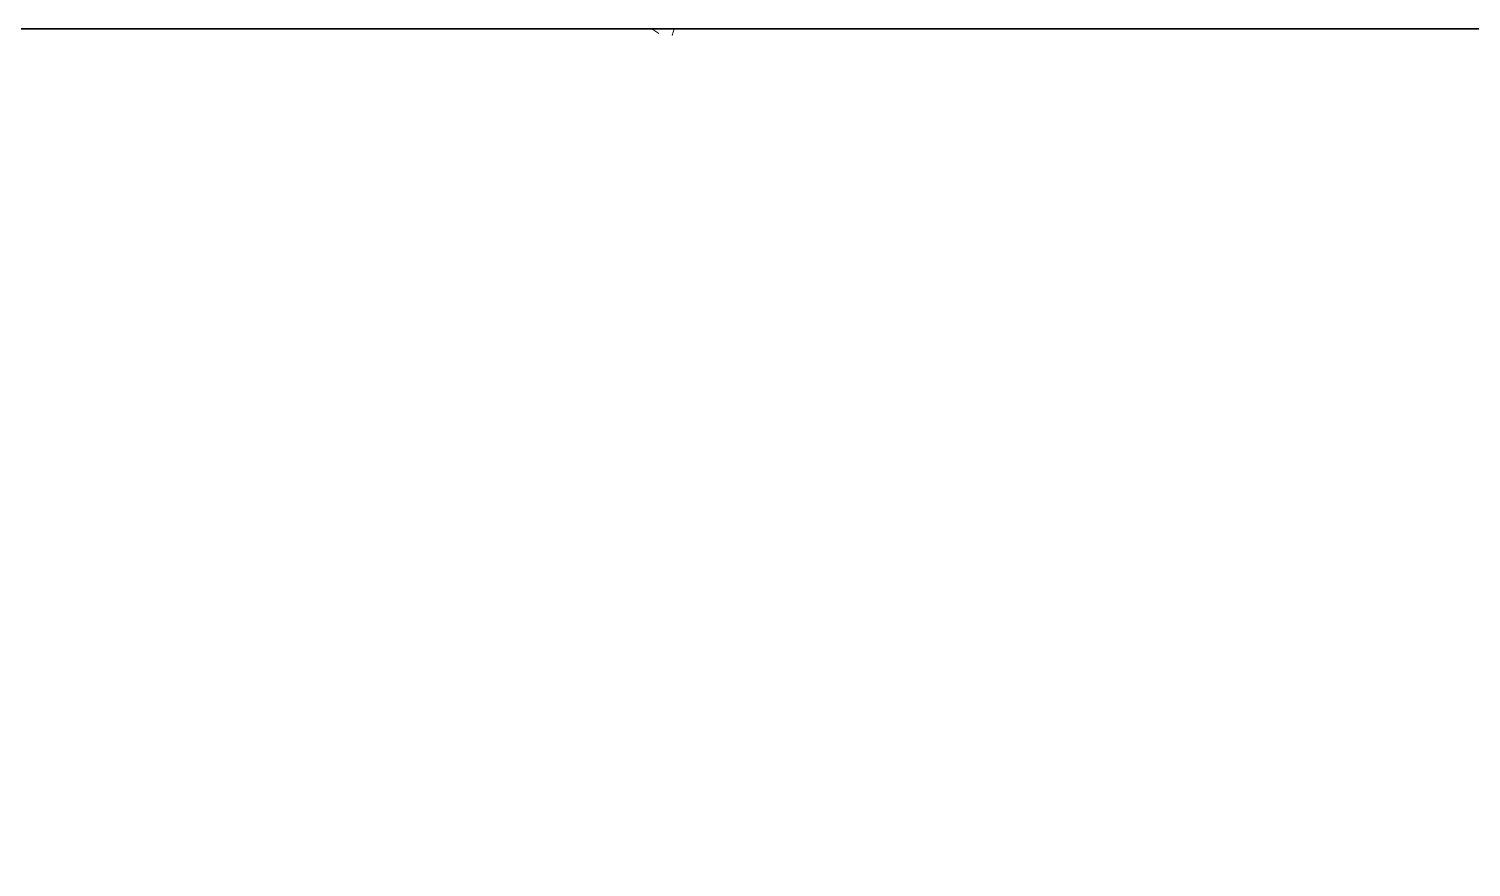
# Model space of a CAD drawing. Header units: millimetres. Extents: x -153298 to 620751, y -313239 to 250031.
# Drawn here: x 5788.5 to 5874.6, y -309664.7 to -309614.7 of the extents above; entities that cross this region are included whole.
import ezdxf

# ---------------------------------------------------------------- set-up
doc = ezdxf.new("R2010")
doc.units = ezdxf.units.MM
doc.linetypes.add('Centre', pattern=[31.75, 6.35, -4.7625, 15.875, -4.7625])
for name, color, linetype, lineweight in [('A-FLOR-E', 7, 'Continuous', 35), ('A-FLOR-FNSH', 7, 'Continuous', 70), ('A-FLOR-LEVL', 7, 'Continuous', 35), ('A-FLOR-PATT', 7, 'Continuous', 70), ('P-SANR-FIXT', 7, 'Continuous', 35)]:
    doc.layers.add(name, color=color, linetype=linetype, lineweight=lineweight)

# ---------------------------------------------------------------- blocks, each defined once
blk = doc.blocks.new('PB-DRAIN-SCUPPER-GENC-300 - 300W X 200D-17300311-2140-01 ENTRANCE 1 ELEVATION 2')
at = {"layer": 'P-SANR-FIXT', "color": 7, "lineweight": 9}
for p, q in [((-18985.272, 101450), (-16176.557, 101450)), ((-18647.021, 101450), (-18985.272, 101450)), ((-18985.272, 101450), (-18647.021, 101450)), ((-18985.272, 101450), (-16176.557, 101450))]:
    blk.add_line(p, q, dxfattribs=at)
blk = doc.blocks.new('PB-DRAIN-SCUPPER-GENC-300 - 300W X 200D-17276305-2140-01 ENTRANCE 1 ELEVATION 2')
at = {"layer": 'P-SANR-FIXT', "color": 7, "lineweight": 9}
for p, q in [((-18985.272, 101450), (-18655.272, 101450)), ((-18655.272, 101450), (-18985.272, 101450))]:
    blk.add_line(p, q, dxfattribs=at)

msp = doc.modelspace()

# ---------------------------------------------------------------- hatches: boundary and pattern name
at = {"layer": 'A-FLOR-PATT', "lineweight": 9}
h = msp.add_hatch(dxfattribs=at)
h.set_pattern_fill('FP_14', style=0, pattern_type=2)
h.set_pattern_definition([(50, (12577.36, -411064.7), (728.7365, -63.7558), [76.2, -838.2]), (355, (12577.36, -411064.7), (-140.9716, 764.2276), [60.96, -670.56]), (100.451, (12638.1, -411070), (587.77, 700.4668), [64.76, -712.36]), (46.184, (12577.4, -410861.5), (1084.316, -168.171), [114.3, -1257.3]), (96.636, (12667.7, -410875.5), (949.61, 989.71), [97.14, -1068.54]), (351.184, (12577.4, -410861.5), (949.62, 989.701), [91.44, -1005.84]), (21, (12678.96, -410912.3), (606.458, -409.0606), [76.2, -838.2]), (326, (12678.96, -410912.3), (247.2083, 736.753), [60.96, -670.56]), (71.451, (12729.5, -410946.4), (853.6683, 327.6855), [64.76, -712.36]), (37.5, (12577.36, -411064.7), (12.3547, 338.2201), [33.528, -628.904, 33.528, -647.192, -673.1]), (37.5, (12577.36, -411064.7), (12.3547, 338.2201), [-1343.152, 33.528, -639.572]), (7.5, (12577.36, -411064.7), (267.2789, 400.7221), [33.528, -354.584, 33.528, -613.664, -256.54]), (7.5, (12577.36, -411064.7), (267.2789, 400.7221), [-1035.304, 33.528, -223.012]), (327.5, (12350.8, -411064.7), (542.3633, -22.91534), [33.528, -220.472, 33.528, -758.952, -1051.56]), (327.5, (12350.8, -411064.7), (542.3633, -22.91534), [-1046.48, 33.528, -1018.032]), (317.5, (12249.2, -411064.7), (592.517, 101.707), [33.528, -296.672, 33.528, -492.76, -746.76]), (317.5, (12249.2, -411064.7), (592.517, 101.707), [-856.488, 33.528, -713.232])])
h.paths.add_polyline_path([(10893.4921, -309714.7103), (17145.5672, -309714.7103), (17145.5672, -309614.7103), (4908.6032, -309614.7103), (4908.6032, -309714.7103), (10751.5722, -309714.7103)])

# ---------------------------------------------------------------- linework, layer by layer
at = {"layer": 'A-FLOR-E', "color": 7}
for p, q in [((5633.6988, -309614.7103), (6024.1524, -309614.7103)), ((6024.1524, -309614.7103), (5672.261, -309614.7103))]:
    msp.add_line(p, q, dxfattribs=at)
at = {"layer": 'A-FLOR-FNSH', "color": 7, "lineweight": 25}
msp.add_line((17145.5672, -309614.7103), (4908.6032, -309614.7103), dxfattribs=at)
at = {"layer": 'A-FLOR-LEVL', "color": 7, "linetype": 'Centre'}
msp.add_line((-6493.6229, -309614.7103), (36741.898, -309614.7103), dxfattribs=at)

# ---------------------------------------------------------------- block references
at = {"layer": 'P-SANR-FIXT', "color": 7}
for name in ['PB-DRAIN-SCUPPER-GENC-300 - 300W X 200D-17300311-2140-01 ENTRANCE 1 ELEVATION 2', 'PB-DRAIN-SCUPPER-GENC-300 - 300W X 200D-17276305-2140-01 ENTRANCE 1 ELEVATION 2']:
    msp.add_blockref(name, (24671.1729, -411064.7103), dxfattribs=at)

doc.saveas('drawing.dxf')
